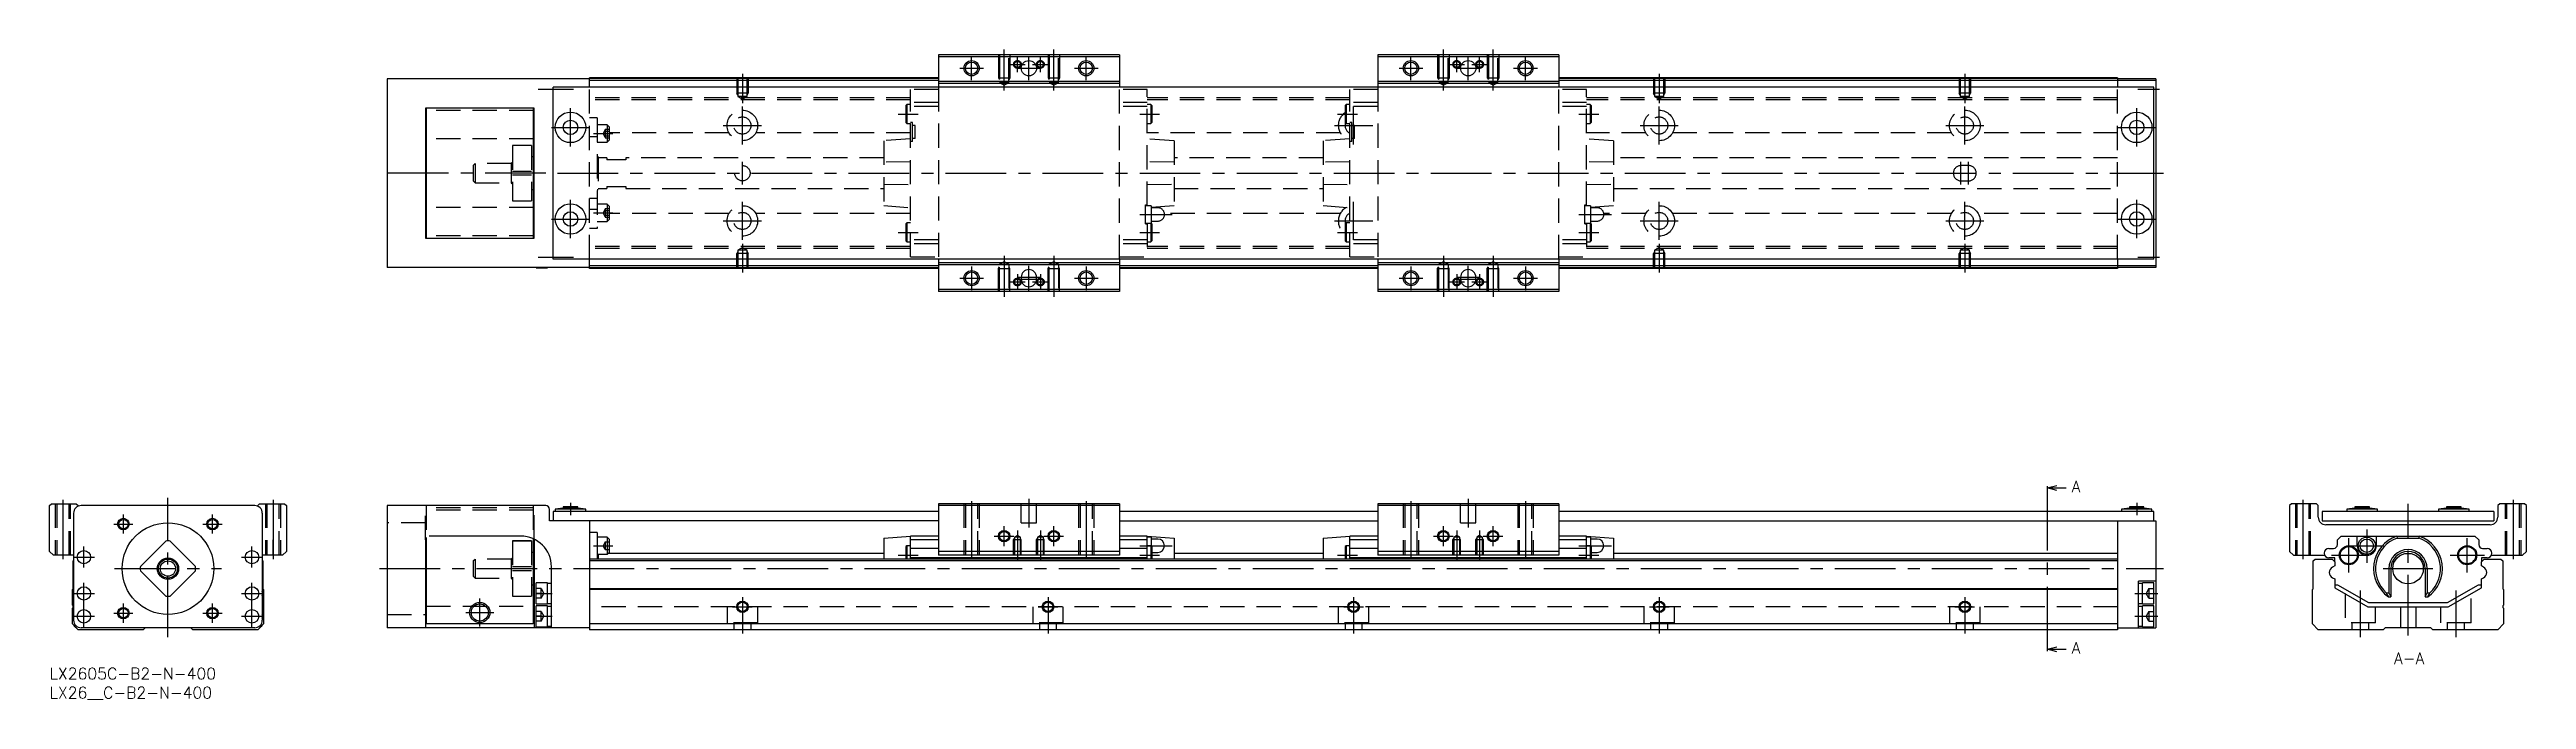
# Model space of a CAD drawing. Extents: x 0 to 648, y -8 to 162.
import ezdxf

# ---------------------------------------------------------------- set-up
doc = ezdxf.new("R2010")
doc.units = 0
doc.header["$LTSCALE"] = 0.5
doc.linetypes.add('CENTER', pattern=[50.8, 31.75, -6.35, 6.35, -6.35])
doc.linetypes.add('DASHED', pattern=[19.05, 12.7, -6.35])
for name, color, linetype in [('MSM_CENTER', 1, 'CENTER'), ('MSM_CONTINUOUS', 7, 'CONTINUOUS'), ('MSM_DASHED', 4, 'DASHED'), ('MSM_NARROW', 5, 'CONTINUOUS'), ('MSM_PART_NUMBER', 7, 'CONTINUOUS')]:
    doc.layers.add(name, color=color, linetype=linetype)
doc.styles.get("Standard").update_dxf_attribs({"font": 'txt.shx', "height": 1, "bigfont": 'bigfont.shx'})

# ---------------------------------------------------------------- blocks, each defined once
blk = doc.blocks.new('*U2')
at = {"layer": 'MSM_PART_NUMBER'}
blk.add_text('LX2605C-B2-N-400', height=3, dxfattribs=at).set_placement((0, -3))
blk = doc.blocks.new('*U3')
at = {"layer": 'MSM_PART_NUMBER'}
blk.add_text('LX26__C-B2-N-400', height=3, dxfattribs=at).set_placement((0, -8))

msp = doc.modelspace()

# ---------------------------------------------------------------- linework, layer by layer
at = {"layer": 'MSM_CENTER'}
for p, q in [((238.28, 157.08), (244.48, 157.08)), ((241.38, 153.98), (241.38, 160.18)), ((249.88, 151.28), (249.88, 161.98)), ((251.33, 158.08), (255.43, 158.08)), ((253.28, 157.08), (259.48, 157.08)), ((253.38, 156.03), (253.38, 160.13)), ((256.38, 153.98), (256.38, 160.18)), ((257.33, 158.08), (261.43, 158.08)), ((259.38, 156.03), (259.38, 160.13)), ((262.88, 151.28), (262.88, 161.98)), ((268.28, 157.08), (274.48, 157.08)), ((271.38, 153.98), (271.38, 160.18)), ((353.28, 157.08), (359.48, 157.08)), ((356.38, 153.98), (356.38, 160.18)), ((364.88, 151.28), (364.88, 161.98)), ((366.33, 158.08), (370.43, 158.08)), ((368.28, 157.08), (374.48, 157.08)), ((368.38, 156.03), (368.38, 160.13)), ((371.38, 153.98), (371.38, 160.18)), ((372.33, 158.08), (376.43, 158.08)), ((374.38, 156.03), (374.38, 160.13)), ((377.88, 151.28), (377.88, 161.98)), ((383.28, 157.08), (389.48, 157.08)), ((386.38, 153.98), (386.38, 160.18)), ((127.88, 151.58), (137.18, 151.58)), ((181.38, 155.58), (181.38, 147.95)), ((421.38, 155.58), (421.38, 147.95)), ((501.38, 155.58), (501.38, 147.95)), ((546.68, 151.58), (552.38, 151.58)), ((136.38, 136.58), (136.38, 146.58)), ((181.38, 137.08), (181.38, 147.08)), ((222.18, 145.08), (227.38, 145.08)), ((285.38, 145.08), (290.58, 145.08)), ((337.18, 145.08), (342.38, 145.08)), ((341.38, 137.08), (341.38, 147.08)), ((400.38, 145.08), (405.58, 145.08)), ((421.38, 137.08), (421.38, 147.08)), ((501.38, 137.08), (501.38, 147.08)), ((546.38, 136.58), (546.38, 146.58)), ((131.38, 141.58), (141.38, 141.58)), ((142.38, 139.98), (147.48, 139.98)), ((176.38, 142.08), (186.38, 142.08)), ((336.38, 142.08), (346.38, 142.08)), ((416.38, 142.08), (426.38, 142.08)), ((496.38, 142.08), (506.38, 142.08)), ((541.38, 141.58), (551.38, 141.58)), ((181.38, 126.58), (181.38, 132.58)), ((500.38, 126.58), (500.38, 132.58)), ((502.38, 126.58), (502.38, 132.58)), ((129.88, 129.58), (86.38, 129.58)), ((132.98, 129.58), (553.38, 129.58)), ((131.38, 117.58), (141.38, 117.58)), ((136.38, 112.58), (136.38, 122.58)), ((142.38, 119.19), (147.48, 119.19)), ((176.38, 117.08), (186.38, 117.08)), ((181.38, 112.08), (181.38, 122.08)), ((285.38, 118.78), (293.88, 118.78)), ((336.38, 117.08), (346.38, 117.08)), ((341.38, 112.08), (341.38, 122.08)), ((400.38, 118.78), (408.88, 118.78)), ((416.38, 117.08), (426.38, 117.08)), ((421.38, 112.08), (421.38, 122.08)), ((496.38, 117.08), (506.38, 117.08)), ((501.38, 112.08), (501.38, 122.08)), ((541.38, 117.58), (551.38, 117.58)), ((546.38, 112.58), (546.38, 122.58)), ((181.38, 111.09), (181.38, 103.58)), ((222.18, 114.08), (227.38, 114.08)), ((285.38, 114.08), (290.58, 114.08)), ((337.18, 114.08), (342.38, 114.08)), ((400.38, 114.08), (405.58, 114.08)), ((421.38, 111.09), (421.38, 103.58)), ((501.38, 111.09), (501.38, 103.58)), ((127.88, 107.58), (137.18, 107.58)), ((241.38, 105.18), (241.38, 98.98)), ((249.88, 107.89), (249.88, 97.19)), ((256.38, 98.83), (256.38, 105.33)), ((262.88, 107.89), (262.88, 97.19)), ((271.38, 105.18), (271.38, 98.98)), ((356.38, 105.18), (356.38, 98.98)), ((364.88, 107.89), (364.88, 97.19)), ((371.38, 98.83), (371.38, 105.33)), ((377.88, 107.89), (377.88, 97.19)), ((386.38, 105.18), (386.38, 98.98)), ((546.68, 107.58), (552.38, 107.58)), ((238.28, 102.08), (244.48, 102.08)), ((251.33, 101.08), (255.43, 101.08)), ((253.38, 103.13), (253.38, 99.03)), ((253.38, 102.33), (259.38, 102.33)), ((253.38, 101.83), (259.38, 101.83)), ((257.33, 101.08), (261.43, 101.08)), ((259.38, 103.13), (259.38, 99.03)), ((268.28, 102.08), (274.48, 102.08)), ((353.28, 102.08), (359.48, 102.08)), ((366.33, 101.08), (370.43, 101.08)), ((368.38, 103.13), (368.38, 99.03)), ((368.38, 102.33), (374.38, 102.33)), ((368.38, 101.83), (374.38, 101.83)), ((372.33, 101.08), (376.43, 101.08)), ((374.38, 103.13), (374.38, 99.03)), ((383.28, 102.08), (389.48, 102.08)), ((522.93, 46.62), (522.93, 5.38)), ((3.5, 44), (3.5, 28.5)), ((19.33, 35.17), (19.33, 40.17)), ((31, 8), (31, 44.5)), ((42.67, 35.17), (42.67, 40.17)), ((58.5, 44), (58.5, 28.5)), ((136.38, 43.2), (136.38, 40)), ((241.38, 43.67), (241.38, 28.83)), ((256.38, 44.25), (256.38, 36.75)), ((271.38, 43.67), (271.38, 28.83)), ((356.38, 43.67), (356.38, 28.83)), ((371.38, 44.25), (371.38, 36.75)), ((386.38, 43.67), (386.38, 28.83)), ((546.38, 43.2), (546.38, 40)), ((589.91, 44), (589.91, 28.5)), ((617.41, 8.5), (617.41, 43)), ((644.91, 44), (644.91, 28.5)), ((16.83, 37.67), (21.83, 37.67)), ((40.17, 37.67), (45.17, 37.67)), ((247.3, 34.5), (252.45, 34.5)), ((249.88, 31.92), (249.88, 37.08)), ((253.38, 35.96), (253.38, 28.24)), ((259.38, 35.96), (259.38, 28.24)), ((260.3, 34.5), (265.45, 34.5)), ((262.88, 31.92), (262.88, 37.08)), ((362.3, 34.5), (367.45, 34.5)), ((364.88, 31.92), (364.88, 37.08)), ((368.38, 35.96), (368.38, 28.24)), ((374.38, 35.96), (374.38, 28.24)), ((375.3, 34.5), (380.45, 34.5)), ((377.88, 31.92), (377.88, 37.08)), ((601.91, 25), (601.91, 34)), ((606.61, 36.25), (606.61, 27.5)), ((632.91, 25), (632.91, 34)), ((6.25, 29), (11.75, 29)), ((9, 26.25), (9, 31.75)), ((17, 26), (45, 26)), ((50.25, 29), (55.75, 29)), ((53, 26.25), (53, 31.75)), ((86.38, 26), (553.38, 26)), ((142.38, 32), (147.48, 32)), ((222.18, 29.5), (227.38, 29.5)), ((285.38, 32), (293.88, 32)), ((285.38, 29.5), (290.58, 29.5)), ((337.18, 29.5), (342.38, 29.5)), ((400.38, 32), (408.88, 32)), ((400.38, 29.5), (405.58, 29.5)), ((597.41, 29.5), (606.41, 29.5)), ((602.11, 32), (611.11, 32)), ((610.91, 26), (623.91, 26)), ((628.41, 29.5), (637.41, 29.5)), ((6.25, 19.5), (11.75, 19.5)), ((9, 10.75), (9, 22.25)), ((50.25, 19.5), (55.75, 19.5)), ((53, 10.75), (53, 22.25)), ((127.18, 19.5), (131.58, 19.5)), ((545.88, 19.5), (551.88, 19.5)), ((604.91, 20.29), (604.91, 8)), ((629.91, 20.29), (629.91, 8)), ((6.25, 13.5), (11.75, 13.5)), ((16.83, 14.33), (21.83, 14.33)), ((19.33, 11.83), (19.33, 16.83)), ((40.17, 14.33), (45.17, 14.33)), ((42.67, 11.83), (42.67, 16.83)), ((50.25, 13.5), (55.75, 13.5)), ((108.98, 14.5), (116.28, 14.5)), ((112.63, 10.85), (112.63, 18.15)), ((127.18, 13.5), (131.58, 13.5)), ((178.8, 16), (183.95, 16)), ((181.38, 18.5), (181.38, 9)), ((258.8, 16), (263.95, 16)), ((261.38, 18.5), (261.38, 9)), ((338.8, 16), (343.95, 16)), ((341.38, 18.5), (341.38, 9)), ((418.8, 16), (423.95, 16)), ((421.38, 18.5), (421.38, 9)), ((498.8, 16), (503.95, 16)), ((501.38, 18.5), (501.38, 9)), ((545.88, 13.5), (551.88, 13.5))]:
    msp.add_line(p, q, dxfattribs=at)
at = {"layer": 'MSM_CONTINUOUS'}
for p, q in [((280.08, 160.58), (232.68, 160.58)), ((232.68, 160.58), (232.68, 152.08)), ((280.08, 160.08), (232.68, 160.08)), ((280.08, 160.58), (280.08, 152.08)), ((395.08, 160.58), (347.68, 160.58)), ((347.68, 160.58), (347.68, 152.08)), ((395.08, 160.08), (347.68, 160.08)), ((395.08, 160.58), (395.08, 152.08)), ((88.38, 154.28), (88.38, 104.88)), ((141.38, 154.28), (88.38, 154.28)), ((127.38, 154.28), (127.38, 154.33)), ((130.38, 154.33), (127.38, 154.33)), ((130.38, 154.28), (130.38, 154.33)), ((550.88, 152.08), (131.88, 152.08)), ((131.88, 107.08), (131.88, 152.08)), ((232.68, 154.58), (141.38, 154.58)), ((141.38, 152.08), (141.38, 154.58)), ((232.68, 154.38), (141.38, 154.38)), ((232.68, 153.88), (141.38, 153.88)), ((280.08, 153.58), (232.68, 153.58)), ((280.08, 153.08), (232.68, 153.08)), ((395.08, 153.58), (347.68, 153.58)), ((395.08, 153.08), (347.68, 153.08)), ((541.38, 154.58), (395.08, 154.58)), ((541.38, 154.38), (395.08, 154.38)), ((551.38, 153.88), (395.08, 153.88)), ((541.38, 154.58), (541.38, 152.08)), ((551.38, 154.28), (541.38, 154.28)), ((547.88, 154.28), (547.88, 154.33)), ((550.88, 154.33), (547.88, 154.33)), ((550.88, 154.28), (550.88, 154.33)), ((550.88, 107.08), (550.88, 152.08)), ((551.38, 154.28), (551.38, 104.88)), ((98.38, 146.58), (98.38, 112.58)), ((126.88, 146.58), (98.38, 146.58)), ((98.38, 145.98), (98.63, 145.98)), ((98.63, 144.28), (98.38, 144.28)), ((98.63, 146.58), (98.63, 112.58)), ((126.63, 146.58), (126.63, 112.58)), ((126.63, 145.98), (126.88, 145.98)), ((126.88, 144.28), (126.63, 144.28)), ((126.88, 112.58), (126.88, 146.58)), ((98.63, 138.58), (98.38, 138.58)), ((126.88, 138.58), (126.63, 138.58)), ((126.88, 133.83), (126.63, 133.83)), ((126.63, 125.33), (126.88, 125.33)), ((98.63, 120.58), (98.38, 120.58)), ((126.88, 120.58), (126.63, 120.58)), ((98.63, 114.88), (98.38, 114.88)), ((98.38, 113.18), (98.63, 113.18)), ((98.38, 112.58), (126.88, 112.58)), ((126.88, 114.88), (126.63, 114.88)), ((126.63, 113.18), (126.88, 113.18)), ((141.38, 104.88), (88.38, 104.88)), ((127.38, 104.83), (127.38, 104.88)), ((127.38, 104.83), (130.38, 104.83)), ((130.38, 104.83), (130.38, 104.88)), ((550.88, 107.08), (131.88, 107.08)), ((141.38, 104.58), (141.38, 107.08)), ((232.68, 105.28), (141.38, 105.28)), ((232.68, 104.78), (141.38, 104.78)), ((232.68, 104.58), (141.38, 104.58)), ((232.68, 107.08), (232.68, 98.58)), ((280.08, 106.08), (232.68, 106.08)), ((280.08, 105.58), (232.68, 105.58)), ((280.08, 107.08), (280.08, 98.58)), ((347.68, 105.28), (280.08, 105.28)), ((347.68, 104.78), (280.08, 104.78)), ((347.68, 104.58), (280.08, 104.58)), ((347.68, 107.08), (347.68, 98.58)), ((395.08, 106.08), (347.68, 106.08)), ((395.08, 105.58), (347.68, 105.58)), ((395.08, 107.08), (395.08, 98.58)), ((551.38, 105.28), (395.08, 105.28)), ((541.38, 104.78), (395.08, 104.78)), ((541.38, 104.58), (395.08, 104.58)), ((541.38, 107.08), (541.38, 104.58)), ((551.38, 104.88), (541.38, 104.88)), ((280.08, 99.08), (232.68, 99.08)), ((280.08, 98.58), (232.68, 98.58)), ((254.38, 102.33), (254.38, 101.83)), ((258.38, 101.83), (258.38, 102.33)), ((395.08, 99.08), (347.68, 99.08)), ((395.08, 98.58), (347.68, 98.58)), ((369.38, 102.33), (369.38, 101.83)), ((373.38, 101.83), (373.38, 102.33)), ((522.93, 47.12), (525.43, 47.79)), ((522.93, 47.62), (522.93, 46.62)), ((525.43, 46.45), (522.93, 47.12)), ((522.93, 47.12), (527.93, 47.12)), ((0, 42.5), (0.5, 43)), ((0, 30.5), (0, 42.5)), ((0.5, 43), (7, 43)), ((6.3, 40.5), (6.3, 12.5)), ((7, 43), (7.5, 42.5)), ((7.5, 42.5), (7.5, 42.33)), ((53.7, 42.5), (8.3, 42.5)), ((54.5, 42.5), (55, 43)), ((54.5, 42.33), (54.5, 42.5)), ((55, 43), (61.5, 43)), ((55.7, 40.5), (55.7, 12.5)), ((61.5, 43), (62, 42.5)), ((62, 42.5), (62, 30.5)), ((88.38, 42.5), (88.38, 10.5)), ((129.88, 42.5), (88.38, 42.5)), ((130.88, 38.5), (130.88, 41.5)), ((232.68, 41), (131.88, 41)), ((131.88, 41), (131.88, 38.5)), ((134.48, 41.8), (132.38, 41.55)), ((132.38, 41.55), (132.38, 41)), ((140.38, 41.55), (132.38, 41.55)), ((134.48, 42.2), (134.48, 41.8)), ((138.28, 42.2), (134.48, 42.2)), ((138.28, 41.8), (134.48, 41.8)), ((138.28, 41.8), (138.28, 42.2)), ((140.38, 41.55), (138.28, 41.8)), ((140.38, 41), (140.38, 41.55)), ((232.68, 43), (232.68, 29.5)), ((280.08, 43), (232.68, 43)), ((280.08, 42.5), (232.68, 42.5)), ((280.08, 43), (280.08, 29.5)), ((347.68, 41), (280.08, 41)), ((347.68, 43), (347.68, 29.5)), ((395.08, 43), (347.68, 43)), ((395.08, 42.5), (347.68, 42.5)), ((395.08, 43), (395.08, 29.5)), ((550.88, 41), (395.08, 41)), ((544.48, 41.8), (542.38, 41.55)), ((542.38, 41.55), (542.38, 41)), ((550.38, 41.55), (542.38, 41.55)), ((544.48, 42.2), (544.48, 41.8)), ((548.28, 42.2), (544.48, 42.2)), ((548.28, 41.8), (544.48, 41.8)), ((548.28, 41.8), (548.28, 42.2)), ((550.38, 41.55), (548.28, 41.8)), ((550.38, 41), (550.38, 41.55)), ((550.88, 38.5), (550.88, 41)), ((586.91, 43), (586.41, 42.5)), ((586.41, 42.5), (586.41, 30.5)), ((593.41, 43), (586.91, 43)), ((593.91, 42.5), (593.41, 43)), ((593.91, 39.5), (593.91, 42.5)), ((594.91, 41), (594.91, 38.5)), ((639.91, 41), (594.91, 41)), ((603.51, 41.8), (601.41, 41.55)), ((601.41, 41.55), (601.41, 41)), ((609.41, 41.55), (601.41, 41.55)), ((603.51, 42.2), (603.51, 41.8)), ((607.31, 42.2), (603.51, 42.2)), ((607.31, 41.8), (603.51, 41.8)), ((607.31, 41.8), (607.31, 42.2)), ((609.41, 41.55), (607.31, 41.8)), ((609.41, 41), (609.41, 41.55)), ((627.51, 41.8), (625.41, 41.55)), ((625.41, 41.55), (625.41, 41)), ((633.41, 41.55), (625.41, 41.55)), ((627.51, 42.2), (627.51, 41.8)), ((631.31, 42.2), (627.51, 42.2)), ((631.31, 41.8), (627.51, 41.8)), ((631.31, 41.8), (631.31, 42.2)), ((633.41, 41.55), (631.31, 41.8)), ((633.41, 41), (633.41, 41.55)), ((639.91, 41), (639.91, 38.5)), ((641.41, 43), (640.91, 42.5)), ((640.91, 42.5), (640.91, 39.5)), ((647.91, 43), (641.41, 43)), ((648.41, 42.5), (647.91, 43)), ((648.41, 30.5), (648.41, 42.5)), ((30.45, 33.23), (23.77, 26.55)), ((38.23, 26.55), (31.55, 33.23)), ((98.38, 33.5), (98.38, 10.5)), ((98.63, 34.16), (98.63, 11.5)), ((123.38, 34.5), (99.38, 34.5)), ((126.63, 33.81), (126.63, 11.5)), ((126.88, 33.69), (126.88, 16.2)), ((232.68, 38.5), (130.88, 38.5)), ((141.38, 38.5), (141.38, 10)), ((143.38, 35.5), (141.38, 35.5)), ((143.38, 35.5), (143.38, 28.5)), ((145.98, 34.25), (143.38, 34.25)), ((146.48, 33.75), (145.98, 34.25)), ((145.98, 34.25), (145.98, 29.75)), ((146.48, 33.75), (146.48, 30.25)), ((218.38, 34), (225.38, 34.5)), ((218.38, 34), (218.38, 28.5)), ((232.68, 34.5), (225.38, 34.5)), ((225.38, 28.5), (225.38, 34.5)), ((232.68, 33.5), (225.38, 33.5)), ((280.08, 38.5), (347.68, 38.5)), ((287.38, 34.5), (280.08, 34.5)), ((287.38, 33.5), (280.08, 33.5)), ((287.38, 34.5), (294.38, 34)), ((287.38, 28.5), (287.38, 34.5)), ((288.38, 34.25), (287.38, 34.25)), ((288.38, 34.25), (288.38, 31.95)), ((290.13, 33.75), (288.38, 33.75)), ((294.38, 34), (294.38, 28.5)), ((333.38, 34), (340.38, 34.5)), ((333.38, 34), (333.38, 28.5)), ((347.68, 34.5), (340.38, 34.5)), ((340.38, 28.5), (340.38, 34.5)), ((347.68, 33.5), (340.38, 33.5)), ((395.08, 38.5), (551.38, 38.5)), ((402.38, 34.5), (395.08, 34.5)), ((402.38, 33.5), (395.08, 33.5)), ((402.38, 34.5), (409.38, 34)), ((402.38, 28.5), (402.38, 34.5)), ((403.38, 34.25), (402.38, 34.25)), ((403.38, 34.25), (403.38, 31.95)), ((405.13, 33.75), (403.38, 33.75)), ((409.38, 34), (409.38, 28.5)), ((541.38, 38.5), (541.38, 10)), ((551.38, 38.5), (551.38, 10.5)), ((594.91, 38.5), (639.91, 38.5)), ((638.91, 37.5), (595.91, 37.5)), ((598.91, 33.5), (599.91, 34.5)), ((598.91, 32.3), (598.91, 33.5)), ((599.91, 34.5), (634.91, 34.5)), ((604.11, 32), (604.11, 34.5)), ((609.11, 34.5), (609.11, 32)), ((614.45, 34.5), (614.54, 34)), ((614.54, 34), (620.28, 34)), ((620.28, 34), (620.37, 34.5)), ((634.91, 34.5), (635.91, 33.5)), ((635.91, 33.5), (635.91, 32.3)), ((1, 29.5), (0, 30.5)), ((6.3, 29.5), (1, 29.5)), ((6.2, 28), (6.3, 28.1)), ((6.2, 20.7), (6.2, 28)), ((61, 29.5), (55.7, 29.5)), ((55.7, 28.1), (55.8, 28)), ((55.8, 28), (55.8, 20.7)), ((62, 30.5), (61, 29.5)), ((126.88, 30.25), (126.63, 30.25)), ((131.38, 10.5), (131.38, 26.5)), ((541.38, 28.5), (141.38, 28.5)), ((541.38, 28), (141.38, 28)), ((143.38, 29.75), (145.98, 29.75)), ((143.58, 29.75), (143.58, 28.5)), ((145.98, 29.75), (146.48, 30.25)), ((218.38, 30), (146.23, 30)), ((224.43, 32), (224.18, 31.75)), ((224.18, 31.75), (224.18, 28.5)), ((225.38, 32), (224.43, 32)), ((224.43, 32), (224.43, 28.5)), ((232.68, 31.3), (225.38, 31.3)), ((287.38, 28.8), (225.38, 28.8)), ((280.08, 30.5), (232.68, 30.5)), ((280.08, 29.5), (232.68, 29.5)), ((287.38, 31.3), (280.08, 31.3)), ((288.33, 32), (287.38, 32)), ((288.58, 31.75), (288.33, 32)), ((288.33, 32), (288.33, 28.5)), ((288.58, 31.75), (288.58, 28.5)), ((288.58, 30.25), (290.13, 30.25)), ((333.38, 30), (294.38, 30)), ((339.43, 32), (339.18, 31.75)), ((339.18, 31.75), (339.18, 28.5)), ((340.38, 32), (339.43, 32)), ((339.43, 32), (339.43, 28.5)), ((347.68, 31.3), (340.38, 31.3)), ((402.38, 28.8), (340.38, 28.8)), ((395.08, 30.5), (347.68, 30.5)), ((395.08, 29.5), (347.68, 29.5)), ((402.38, 31.3), (395.08, 31.3)), ((403.33, 32), (402.38, 32)), ((403.58, 31.75), (403.33, 32)), ((403.33, 32), (403.33, 28.5)), ((403.58, 31.75), (403.58, 28.5)), ((403.58, 30.25), (405.13, 30.25)), ((541.38, 30), (409.38, 30)), ((587.41, 29.5), (586.41, 30.5)), ((587.41, 29.5), (595.59, 29.5)), ((592.61, 28), (593.11, 28.5)), ((592.61, 20.7), (592.61, 28)), ((593.11, 28.5), (597.51, 28.5)), ((596.71, 31.3), (597.91, 31.3)), ((598.21, 28.8), (596.71, 28.8)), ((597.51, 28.5), (598.21, 27.8)), ((598.21, 26.72), (597.65, 26.4)), ((598.21, 27.8), (598.21, 28.8)), ((598.21, 27.8), (598.21, 26.72)), ((612.41, 26), (612.41, 19.68)), ((612.91, 26), (612.91, 18.62)), ((621.91, 26), (621.91, 18.62)), ((622.41, 26), (622.41, 19.68)), ((636.61, 28.8), (636.61, 27.8)), ((638.11, 28.8), (636.61, 28.8)), ((636.61, 27.8), (637.31, 28.5)), ((636.61, 26.72), (636.61, 27.8)), ((637.17, 26.4), (636.61, 26.72)), ((636.91, 31.3), (638.11, 31.3)), ((637.31, 28.5), (641.71, 28.5)), ((639.23, 29.5), (647.41, 29.5)), ((641.71, 28.5), (642.21, 28)), ((642.21, 28), (642.21, 20.7)), ((647.41, 29.5), (648.41, 30.5)), ((6, 20.5), (6.2, 20.7)), ((6, 16.4), (6, 20.5)), ((23.77, 25.45), (30.45, 18.77)), ((31.55, 18.77), (38.23, 25.45)), ((55.8, 20.7), (56, 20.5)), ((56, 20.5), (56, 11.5)), ((126.63, 21.75), (126.88, 21.75)), ((127.38, 16.75), (127.38, 22.25)), ((130.38, 22.25), (127.38, 22.25)), ((130.38, 16.75), (130.38, 22.25)), ((131.38, 22.1), (130.38, 22.1)), ((541.38, 20.7), (141.38, 20.7)), ((541.38, 20.5), (141.38, 20.5)), ((546.88, 10.5), (546.88, 22.75)), ((551.38, 22.75), (546.88, 22.75)), ((547.88, 22.1), (546.88, 22.1)), ((547.88, 16.75), (547.88, 22.25)), ((550.88, 22.25), (547.88, 22.25)), ((550.88, 16.75), (550.88, 22.25)), ((592.41, 20.5), (592.61, 20.7)), ((592.41, 11.5), (592.41, 20.5)), ((597.65, 23.6), (598.21, 23.28)), ((598.21, 23.28), (598.21, 21)), ((599.06, 21.66), (598.21, 21.66)), ((598.21, 21), (606.87, 16)), ((607.14, 17), (599.06, 21.66)), ((611.73, 19.68), (612.41, 19.68)), ((612.41, 19.68), (612.91, 18.62)), ((621.91, 18.62), (622.41, 19.68)), ((622.41, 19.68), (623.1, 19.68)), ((635.76, 21.66), (627.68, 17)), ((627.95, 16), (636.61, 21)), ((636.61, 21.66), (635.76, 21.66)), ((636.61, 23.28), (637.17, 23.6)), ((636.61, 21), (636.61, 23.28)), ((642.21, 20.7), (642.41, 20.5)), ((642.41, 20.5), (642.41, 16.4)), ((6, 11.5), (6, 15.6)), ((98.38, 16.2), (98.63, 16.2)), ((126.63, 16.2), (126.88, 16.2)), ((127.38, 16.75), (130.38, 16.75)), ((127.38, 10.75), (127.38, 16.25)), ((130.38, 16.25), (127.38, 16.25)), ((130.38, 16.9), (131.38, 16.9)), ((130.38, 10.75), (130.38, 16.25)), ((131.38, 16.1), (130.38, 16.1)), ((546.88, 16.9), (547.88, 16.9)), ((547.88, 16.1), (546.88, 16.1)), ((547.88, 16.75), (550.88, 16.75)), ((547.88, 10.75), (547.88, 16.25)), ((550.88, 16.25), (547.88, 16.25)), ((550.88, 10.75), (550.88, 16.25)), ((606.87, 16), (627.95, 16)), ((627.68, 17), (607.14, 17)), ((612.26, 18.62), (612.91, 18.62)), ((621.91, 18.62), (622.56, 18.62)), ((642.41, 15.6), (642.41, 11.5)), ((7.5, 10), (6, 11.5)), ((24.5, 10), (7.5, 10)), ((53.7, 10.5), (8.3, 10.5)), ((25, 10.5), (24.5, 10)), ((37.52, 10), (37.02, 10.5)), ((54.5, 10), (37.52, 10)), ((56, 11.5), (54.5, 10)), ((141.38, 10.5), (88.38, 10.5)), ((126.63, 11.5), (98.63, 11.5)), ((127.38, 10.75), (130.38, 10.75)), ((130.38, 10.9), (131.38, 10.9)), ((541.38, 11.5), (141.38, 11.5)), ((541.38, 10), (141.38, 10)), ((541.38, 10.5), (551.38, 10.5)), ((546.88, 10.9), (547.88, 10.9)), ((547.88, 10.75), (550.88, 10.75)), ((593.91, 10), (592.41, 11.5)), ((610.9, 10), (593.91, 10)), ((611.4, 10.5), (610.9, 10)), ((623.41, 10.5), (611.4, 10.5)), ((623.91, 10), (623.41, 10.5)), ((640.91, 10), (623.91, 10)), ((642.41, 11.5), (640.91, 10)), ((522.93, 4.88), (525.43, 5.55)), ((522.93, 5.38), (522.93, 4.38)), ((525.43, 4.21), (522.93, 4.88)), ((522.93, 4.88), (527.93, 4.88))]:
    msp.add_line(p, q, dxfattribs=at)
for centre, radius in [((241.38, 157.08), 1.62), ((256.38, 157.08), 2), ((271.38, 157.08), 1.62), ((356.38, 157.08), 1.62), ((371.38, 157.08), 2), ((386.38, 157.08), 1.62), ((136.38, 141.58), 4), ((136.38, 141.58), 1.9), ((546.38, 141.58), 4), ((546.38, 141.58), 1.9), ((136.38, 117.58), 4), ((136.38, 117.58), 1.9), ((546.38, 117.58), 4), ((546.38, 117.58), 1.9), ((241.38, 102.08), 1.62), ((271.38, 102.08), 1.62), ((356.38, 102.08), 1.62), ((386.38, 102.08), 1.62), ((19.33, 37.67), 1.23), ((31, 26), 12), ((42.67, 37.67), 1.23), ((249.88, 34.5), 1.23), ((262.88, 34.5), 1.23), ((364.88, 34.5), 1.23), ((377.88, 34.5), 1.23), ((606.61, 32), 2.25), ((606.61, 32), 1.75), ((9, 29), 1.75), ((31, 26), 2.8), ((31, 26), 2.5), ((31, 26), 2), ((53, 29), 1.75), ((601.91, 29.5), 2.5), ((601.91, 29.5), 2.25), ((617.41, 26), 4), ((632.91, 29.5), 2.5), ((632.91, 29.5), 2.25), ((9, 19.5), 1.75), ((53, 19.5), 1.75), ((9, 13.5), 1.75), ((19.33, 14.33), 1.23), ((42.67, 14.33), 1.23), ((53, 13.5), 1.75), ((112.63, 14.5), 2.65), ((112.63, 14.5), 2.25), ((181.38, 16), 1.23), ((261.38, 16), 1.23), ((341.38, 16), 1.23), ((421.38, 16), 1.23), ((501.38, 16), 1.23)]:
    msp.add_circle(centre, radius, dxfattribs=at)
for centre, radius, start, end in [((256.38, 102.33), 2, 0, 180), ((371.38, 102.33), 2, 0, 180), ((256.38, 101.83), 2, 180, 0), ((371.38, 101.83), 2, 180, 0), ((8.3, 40.5), 2, 90, 180), ((53.7, 40.5), 2, 0, 90), ((129.87, 41.49), 1.01, 0.69584, 89.30416), ((595.91, 39.5), 2, 180, 270), ((638.91, 39.5), 2, 270, 0), ((31, 26), 7.25, 85.65725, 94.34275), ((123.38, 26.5), 8, 0, 90), ((290.13, 32), 1.75, 270, 90), ((405.13, 32), 1.75, 270, 90), ((617.41, 26), 9, 109.18814, 235.08479), ((617.41, 26), 8.5, 109.74992, 228.02135), ((617.41, 26), 8.5, 311.97865, 70.25008), ((617.41, 26), 9, 304.91521, 70.81186), ((31, 26), 7.25, 175.65725, 184.34275), ((31, 26), 7.25, 355.65725, 4.34275), ((596.71, 30.05), 1.25, 90, 270), ((598.53, 24.88), 1.75, 120.00006, 176.23212), ((597.91, 32.3), 1, 270, 0), ((606.61, 32), 2.5, 180, 0), ((617.41, 26), 5, 0, 180), ((617.41, 26), 4.5, 0, 180), ((636.91, 32.3), 1, 180, 270), ((636.3, 24.88), 1.75, 3.76788, 59.99994), ((638.11, 30.05), 1.25, 270, 90), ((9, 19.5), 2.75, 169.0575, 190.9425), ((53, 19.5), 2.75, 349.0575, 10.9425), ((598.53, 25.12), 1.75, 183.76788, 239.99994), ((621.77, 24.07), 10.96, 203.60592, 209.81833), ((612.88, 24.16), 11.15, 330.23489, 336.34087), ((636.3, 25.12), 1.75, 300.00006, 356.23212), ((5.7, 16), 0.5, 306.87606, 53.12394), ((9, 13.5), 2.75, 169.0575, 190.9425), ((31, 26), 7.25, 265.65725, 274.34275), ((53, 13.5), 2.75, 349.0575, 10.9425), ((642.71, 16), 0.5, 126.87606, 233.12394), ((8.3, 12.5), 2, 180, 270), ((7.3, 11.5), 1, 201.81948, 248.18052), ((53.7, 12.5), 2, 270, 0), ((54.7, 11.5), 1, 291.81063, 338.18937)]:
    msp.add_arc(centre, radius, start, end, dxfattribs=at)
at = {"layer": 'MSM_DASHED'}
for p, q in [((248.38, 160.58), (248.38, 154.58)), ((248.65, 160.58), (248.65, 153.38)), ((251.11, 153.38), (251.11, 160.58)), ((251.38, 160.58), (251.38, 154.58)), ((261.38, 160.58), (261.38, 154.58)), ((261.65, 160.58), (261.65, 153.38)), ((264.11, 153.38), (264.11, 160.58)), ((264.38, 160.58), (264.38, 154.58)), ((363.38, 160.58), (363.38, 154.58)), ((363.65, 160.58), (363.65, 153.38)), ((366.11, 153.38), (366.11, 160.58)), ((366.38, 160.58), (366.38, 154.58)), ((376.38, 160.58), (376.38, 154.58)), ((376.65, 160.58), (376.65, 153.38)), ((379.11, 153.38), (379.11, 160.58)), ((379.38, 160.58), (379.38, 154.58)), ((141.38, 107.08), (141.38, 152.08)), ((225.38, 149.34), (141.38, 149.34)), ((179.88, 154.58), (179.88, 150.58)), ((182.88, 150.58), (179.88, 150.58)), ((180.15, 150.12), (179.88, 150.58)), ((180.08, 154.38), (180.08, 154.38)), ((180.15, 154.58), (180.15, 149.66)), ((182.61, 149.66), (180.15, 149.66)), ((180.15, 149.66), (181.38, 148.95)), ((181.38, 148.95), (182.61, 149.66)), ((182.61, 149.66), (182.61, 154.58)), ((182.61, 150.12), (182.88, 150.58)), ((182.88, 154.58), (182.88, 150.58)), ((232.68, 151.53), (225.38, 151.53)), ((225.38, 107.63), (225.38, 151.53)), ((232.68, 152.08), (232.68, 107.08)), ((248.38, 154.58), (251.38, 154.58)), ((248.38, 154.58), (248.65, 154.12)), ((248.65, 153.38), (249.88, 152.67)), ((248.65, 153.38), (251.11, 153.38)), ((249.88, 152.67), (251.11, 153.38)), ((251.38, 154.58), (251.11, 154.12)), ((261.38, 154.58), (264.38, 154.58)), ((261.38, 154.58), (261.65, 154.12)), ((261.65, 153.38), (262.88, 152.67)), ((261.65, 153.38), (264.11, 153.38)), ((262.88, 152.67), (264.11, 153.38)), ((264.38, 154.58), (264.11, 154.12)), ((280.08, 107.08), (280.08, 152.08)), ((287.38, 151.53), (280.08, 151.53)), ((287.38, 121.03), (287.38, 151.53)), ((340.38, 149.34), (287.38, 149.34)), ((347.68, 151.53), (340.38, 151.53)), ((340.38, 107.63), (340.38, 151.53)), ((347.68, 152.08), (347.68, 107.08)), ((363.38, 154.58), (366.38, 154.58)), ((363.38, 154.58), (363.65, 154.12)), ((363.65, 153.38), (364.88, 152.67)), ((363.65, 153.38), (366.11, 153.38)), ((364.88, 152.67), (366.11, 153.38)), ((366.38, 154.58), (366.11, 154.12)), ((376.38, 154.58), (379.38, 154.58)), ((376.38, 154.58), (376.65, 154.12)), ((376.65, 153.38), (377.88, 152.67)), ((376.65, 153.38), (379.11, 153.38)), ((377.88, 152.67), (379.11, 153.38)), ((379.38, 154.58), (379.11, 154.12)), ((395.08, 107.08), (395.08, 152.08)), ((402.38, 151.53), (395.08, 151.53)), ((402.38, 121.03), (402.38, 151.53)), ((541.38, 149.34), (402.38, 149.34)), ((419.88, 154.58), (419.88, 150.58)), ((422.88, 150.58), (419.88, 150.58)), ((420.15, 150.12), (419.88, 150.58)), ((420.08, 154.38), (420.08, 154.38)), ((420.08, 154.38), (420.08, 154.38)), ((420.15, 154.58), (420.15, 149.66)), ((422.61, 149.66), (420.15, 149.66)), ((420.15, 149.66), (421.38, 148.95)), ((421.38, 148.95), (422.61, 149.66)), ((422.61, 149.66), (422.61, 154.58)), ((422.61, 150.12), (422.88, 150.58)), ((422.68, 154.38), (422.69, 154.4)), ((422.88, 154.58), (422.88, 150.58)), ((499.88, 154.58), (499.88, 150.58)), ((502.88, 150.58), (499.88, 150.58)), ((500.15, 150.12), (499.88, 150.58)), ((500.08, 154.38), (500.08, 154.38)), ((500.08, 154.38), (500.08, 154.38)), ((500.15, 154.58), (500.15, 149.66)), ((502.61, 149.66), (500.15, 149.66)), ((500.15, 149.66), (501.38, 148.95)), ((501.38, 148.95), (502.61, 149.66)), ((502.61, 149.66), (502.61, 154.58)), ((502.61, 150.12), (502.88, 150.58)), ((502.68, 154.38), (502.69, 154.4)), ((502.88, 154.58), (502.88, 150.58)), ((541.38, 107.08), (541.38, 152.08)), ((126.63, 145.98), (98.63, 145.98)), ((225.38, 148.78), (141.38, 148.78)), ((143.38, 144.08), (141.38, 144.08)), ((143.38, 144.08), (143.38, 115.08)), ((225.38, 148.78), (159.88, 148.78)), ((224.43, 147.58), (224.18, 147.33)), ((224.18, 147.33), (224.18, 142.83)), ((224.18, 142.83), (224.43, 142.58)), ((225.38, 147.58), (224.43, 147.58)), ((224.43, 147.58), (224.43, 142.58)), ((232.68, 148.08), (225.38, 148.08)), ((232.68, 147.08), (225.38, 147.08)), ((225.88, 142.88), (225.38, 142.88)), ((225.88, 137.88), (225.88, 142.88)), ((287.38, 148.08), (280.08, 148.08)), ((287.38, 147.08), (280.08, 147.08)), ((340.38, 148.78), (287.38, 148.78)), ((288.33, 147.58), (287.38, 147.58)), ((288.33, 147.58), (288.33, 142.58)), ((288.58, 147.33), (288.33, 147.58)), ((288.33, 142.58), (288.58, 142.83)), ((288.58, 147.33), (288.58, 142.83)), ((339.43, 147.58), (339.18, 147.33)), ((339.18, 147.33), (339.18, 142.83)), ((339.18, 142.83), (339.43, 142.58)), ((340.38, 147.58), (339.43, 147.58)), ((339.43, 147.58), (339.43, 142.58)), ((347.68, 148.08), (340.38, 148.08)), ((347.68, 147.08), (340.38, 147.08)), ((340.88, 142.88), (340.38, 142.88)), ((340.88, 137.88), (340.88, 142.88)), ((402.38, 148.08), (395.08, 148.08)), ((402.38, 147.08), (395.08, 147.08)), ((541.38, 148.78), (402.38, 148.78)), ((403.33, 147.58), (402.38, 147.58)), ((403.33, 147.58), (403.33, 142.58)), ((403.58, 147.33), (403.33, 147.58)), ((403.33, 142.58), (403.58, 142.83)), ((403.58, 147.33), (403.58, 142.83)), ((126.63, 138.58), (98.63, 138.58)), ((121.18, 136.83), (121.18, 122.33)), ((126.18, 136.83), (121.18, 136.83)), ((126.18, 136.81), (121.18, 136.81)), ((126.18, 136.83), (126.18, 122.33)), ((143.38, 139.08), (141.38, 139.08)), ((145.98, 142.23), (143.38, 142.23)), ((143.38, 137.73), (145.98, 137.73)), ((145.48, 140.98), (144.9, 139.98)), ((145.48, 138.98), (144.9, 139.98)), ((145.48, 141.13), (146.48, 141.13)), ((145.48, 141.13), (145.48, 138.82)), ((145.48, 140.55), (146.48, 140.55)), ((145.48, 139.4), (146.48, 139.4)), ((145.48, 138.82), (146.48, 138.82)), ((146.48, 141.73), (145.98, 142.23)), ((145.98, 142.23), (145.98, 137.73)), ((145.98, 137.73), (146.48, 138.23)), ((146.48, 141.73), (146.48, 138.23)), ((177.89, 140.12), (146.48, 140.12)), ((225.38, 140.12), (184.87, 140.12)), ((225.38, 138.58), (218.38, 138.08)), ((218.38, 138.08), (218.38, 121.08)), ((224.43, 142.58), (225.38, 142.58)), ((225.88, 137.88), (225.38, 137.88)), ((226.58, 142.08), (225.88, 142.08)), ((226.58, 138.68), (225.88, 138.68)), ((226.58, 138.68), (226.58, 142.08)), ((287.38, 142.58), (288.33, 142.58)), ((337.89, 140.12), (287.38, 140.12)), ((294.38, 138.08), (287.38, 138.58)), ((294.38, 138.08), (294.38, 121.08)), ((340.38, 138.58), (333.38, 138.08)), ((333.38, 138.08), (333.38, 121.08)), ((339.43, 142.58), (340.38, 142.58)), ((340.88, 137.88), (340.38, 137.88)), ((341.58, 142.08), (340.88, 142.08)), ((341.58, 138.68), (340.88, 138.68)), ((341.58, 138.68), (341.58, 142.08)), ((402.38, 142.58), (403.33, 142.58)), ((417.89, 140.12), (402.38, 140.12)), ((409.38, 138.08), (402.38, 138.58)), ((409.38, 138.08), (409.38, 121.08)), ((497.89, 140.12), (424.87, 140.12)), ((541.38, 140.12), (504.87, 140.12)), ((111.38, 132.08), (110.88, 131.58)), ((110.88, 131.58), (110.88, 127.58)), ((111.38, 132.08), (111.38, 127.08)), ((120.88, 132.08), (111.38, 132.08)), ((121.18, 132.38), (120.88, 132.08)), ((120.88, 132.08), (120.88, 127.08)), ((121.18, 130.13), (126.18, 130.13)), ((126.63, 133.83), (126.18, 133.83)), ((143.58, 133.83), (143.38, 133.83)), ((143.58, 133.83), (143.58, 125.33)), ((145.88, 133.58), (143.58, 133.58)), ((145.88, 133.58), (145.88, 133.08)), ((150.88, 133.08), (145.88, 133.08)), ((150.88, 133.58), (150.88, 133.08)), ((218.38, 133.58), (150.88, 133.58)), ((225.38, 132.54), (218.38, 132.46)), ((294.38, 132.46), (287.38, 132.54)), ((333.38, 133.58), (294.38, 133.58)), ((340.38, 132.54), (333.38, 132.46)), ((409.38, 132.46), (402.38, 132.54)), ((541.38, 133.58), (409.38, 133.58)), ((502.38, 131.58), (500.38, 131.58)), ((110.88, 127.58), (111.38, 127.08)), ((111.38, 127.08), (120.88, 127.08)), ((120.88, 127.08), (121.18, 126.78)), ((126.18, 129.04), (121.18, 129.04)), ((126.18, 125.33), (126.63, 125.33)), ((143.38, 125.33), (143.58, 125.33)), ((143.58, 125.58), (145.88, 125.58)), ((145.88, 126.08), (150.88, 126.08)), ((145.88, 126.08), (145.88, 125.58)), ((150.88, 126.08), (150.88, 125.58)), ((150.88, 125.58), (218.38, 125.58)), ((218.38, 126.71), (225.38, 126.63)), ((287.38, 126.63), (294.38, 126.71)), ((294.38, 125.58), (333.38, 125.58)), ((333.38, 126.71), (340.38, 126.63)), ((402.38, 126.63), (409.38, 126.71)), ((409.38, 125.58), (541.38, 125.58)), ((500.38, 127.58), (502.38, 127.58)), ((126.63, 120.58), (98.63, 120.58)), ((121.18, 122.36), (126.18, 122.36)), ((121.18, 122.33), (126.18, 122.33)), ((141.38, 123.08), (143.38, 123.08)), ((143.38, 120.08), (141.38, 120.08)), ((145.98, 121.44), (143.38, 121.44)), ((143.38, 116.94), (145.98, 116.94)), ((145.48, 120.19), (144.9, 119.19)), ((145.48, 118.19), (144.9, 119.19)), ((145.48, 120.35), (146.48, 120.35)), ((145.48, 120.35), (145.48, 118.04)), ((145.48, 119.77), (146.48, 119.77)), ((145.48, 118.61), (146.48, 118.61)), ((145.48, 118.04), (146.48, 118.04)), ((146.48, 120.94), (145.98, 121.44)), ((145.98, 121.44), (145.98, 116.94)), ((145.98, 116.94), (146.48, 117.44)), ((146.48, 120.94), (146.48, 117.44)), ((177.89, 119.04), (146.48, 119.04)), ((225.38, 119.04), (184.87, 119.04)), ((218.38, 121.08), (225.38, 120.58)), ((286.88, 121.28), (287.38, 121.28)), ((286.88, 116.28), (286.88, 121.28)), ((288.38, 121.03), (286.88, 121.03)), ((288.38, 120.66), (294.38, 121.08)), ((288.38, 121.03), (288.38, 116.53)), ((290.13, 120.53), (288.38, 120.53)), ((288.38, 117.03), (290.13, 117.03)), ((337.89, 119.04), (291.86, 119.04)), ((333.38, 121.08), (340.38, 120.58)), ((401.88, 121.28), (402.38, 121.28)), ((401.88, 116.28), (401.88, 121.28)), ((403.38, 121.03), (401.88, 121.03)), ((403.38, 120.66), (409.38, 121.08)), ((403.38, 121.03), (403.38, 116.53)), ((405.13, 120.53), (403.38, 120.53)), ((403.38, 117.03), (405.13, 117.03)), ((417.89, 119.04), (406.86, 119.04)), ((497.89, 119.04), (424.87, 119.04)), ((541.38, 119.04), (504.87, 119.04)), ((126.63, 113.18), (98.63, 113.18)), ((143.38, 115.08), (141.38, 115.08)), ((225.38, 110.38), (141.38, 110.38)), ((224.43, 116.58), (224.18, 116.33)), ((224.18, 116.33), (224.18, 111.83)), ((224.18, 111.83), (224.43, 111.58)), ((224.43, 116.58), (224.43, 111.58)), ((225.38, 116.58), (224.43, 116.58)), ((224.43, 111.58), (225.38, 111.58)), ((232.68, 112.08), (225.38, 112.08)), ((232.68, 111.08), (225.38, 111.08)), ((287.38, 112.08), (280.08, 112.08)), ((287.38, 111.08), (280.08, 111.08)), ((286.88, 116.53), (288.38, 116.53)), ((286.88, 116.28), (287.38, 116.28)), ((287.38, 116.53), (287.38, 107.63)), ((287.38, 111.58), (288.33, 111.58)), ((340.38, 110.38), (287.38, 110.38)), ((288.33, 116.53), (288.33, 111.58)), ((288.33, 111.58), (288.58, 111.83)), ((288.58, 116.33), (288.38, 116.53)), ((288.58, 116.33), (288.58, 111.83)), ((339.43, 116.58), (339.18, 116.33)), ((339.18, 116.33), (339.18, 111.83)), ((339.18, 111.83), (339.43, 111.58)), ((339.43, 116.58), (339.43, 111.58)), ((340.38, 116.58), (339.43, 116.58)), ((339.43, 111.58), (340.38, 111.58)), ((347.68, 112.08), (340.38, 112.08)), ((347.68, 111.08), (340.38, 111.08)), ((402.38, 112.08), (395.08, 112.08)), ((402.38, 111.08), (395.08, 111.08)), ((401.88, 116.53), (403.38, 116.53)), ((401.88, 116.28), (402.38, 116.28)), ((402.38, 116.53), (402.38, 107.63)), ((402.38, 111.58), (403.33, 111.58)), ((541.38, 110.38), (402.38, 110.38)), ((403.33, 116.53), (403.33, 111.58)), ((403.33, 111.58), (403.58, 111.83)), ((403.58, 116.33), (403.38, 116.53)), ((403.58, 116.33), (403.58, 111.83)), ((225.38, 109.82), (141.38, 109.82)), ((180.15, 109.05), (179.88, 108.58)), ((182.88, 108.58), (179.88, 108.58)), ((179.88, 104.58), (179.88, 108.58)), ((181.38, 110.09), (180.15, 109.38)), ((180.15, 109.38), (180.15, 104.58)), ((182.61, 109.38), (180.15, 109.38)), ((182.61, 109.38), (181.38, 110.09)), ((182.61, 104.58), (182.61, 109.38)), ((182.61, 109.05), (182.88, 108.58)), ((182.88, 104.58), (182.88, 108.58)), ((225.38, 107.63), (232.68, 107.63)), ((248.38, 104.58), (248.65, 105.05)), ((248.38, 98.58), (248.38, 104.58)), ((248.38, 104.58), (251.38, 104.58)), ((248.65, 105.78), (249.88, 106.49)), ((248.65, 105.78), (251.11, 105.78)), ((248.65, 98.58), (248.65, 105.78)), ((249.88, 106.49), (251.11, 105.78)), ((251.11, 105.78), (251.11, 98.58)), ((251.38, 104.58), (251.11, 105.05)), ((251.38, 98.58), (251.38, 104.58)), ((261.38, 104.58), (261.65, 105.05)), ((261.38, 98.58), (261.38, 104.58)), ((261.38, 104.58), (264.38, 104.58)), ((261.65, 105.78), (262.88, 106.49)), ((261.65, 105.78), (264.11, 105.78)), ((261.65, 98.58), (261.65, 105.78)), ((262.88, 106.49), (264.11, 105.78)), ((264.11, 105.78), (264.11, 98.58)), ((264.38, 104.58), (264.11, 105.05)), ((264.38, 98.58), (264.38, 104.58)), ((280.08, 107.63), (287.38, 107.63)), ((340.38, 109.82), (287.38, 109.82)), ((340.38, 107.63), (347.68, 107.63)), ((363.38, 104.58), (363.65, 105.05)), ((363.38, 98.58), (363.38, 104.58)), ((363.38, 104.58), (366.38, 104.58)), ((363.65, 105.78), (364.88, 106.49)), ((363.65, 105.78), (366.11, 105.78)), ((363.65, 98.58), (363.65, 105.78)), ((364.88, 106.49), (366.11, 105.78)), ((366.11, 105.78), (366.11, 98.58)), ((366.38, 104.58), (366.11, 105.05)), ((366.38, 98.58), (366.38, 104.58)), ((376.38, 104.58), (376.65, 105.05)), ((376.38, 98.58), (376.38, 104.58)), ((376.38, 104.58), (379.38, 104.58)), ((376.65, 105.78), (377.88, 106.49)), ((376.65, 105.78), (379.11, 105.78)), ((376.65, 98.58), (376.65, 105.78)), ((377.88, 106.49), (379.11, 105.78)), ((379.11, 105.78), (379.11, 98.58)), ((379.38, 104.58), (379.11, 105.05)), ((379.38, 98.58), (379.38, 104.58)), ((395.08, 107.63), (402.38, 107.63)), ((541.38, 109.82), (402.38, 109.82)), ((420.15, 109.05), (419.88, 108.58)), ((422.88, 108.58), (419.88, 108.58)), ((419.88, 104.58), (419.88, 108.58)), ((421.38, 110.09), (420.15, 109.38)), ((420.15, 109.38), (420.15, 104.58)), ((422.61, 109.38), (420.15, 109.38)), ((422.61, 109.38), (421.38, 110.09)), ((422.61, 104.58), (422.61, 109.38)), ((422.61, 109.05), (422.88, 108.58)), ((422.88, 104.58), (422.88, 108.58)), ((500.15, 109.05), (499.88, 108.58)), ((502.88, 108.58), (499.88, 108.58)), ((499.88, 104.58), (499.88, 108.58)), ((501.38, 110.09), (500.15, 109.38)), ((500.15, 109.38), (500.15, 104.58)), ((502.61, 109.38), (500.15, 109.38)), ((502.61, 109.38), (501.38, 110.09)), ((502.61, 104.58), (502.61, 109.38)), ((502.61, 109.05), (502.88, 108.58)), ((502.88, 104.58), (502.88, 108.58)), ((1.5, 43), (1.5, 29.5)), ((1.88, 43), (1.88, 29.5)), ((5.12, 29.5), (5.12, 43)), ((5.5, 29.5), (5.5, 43)), ((56.5, 43), (56.5, 29.5)), ((56.88, 43), (56.88, 29.5)), ((60.12, 29.5), (60.12, 43)), ((60.5, 43), (60.5, 29.5)), ((98.38, 33.5), (98.38, 42.5)), ((98.63, 42.5), (98.63, 34.16)), ((126.63, 41.9), (98.63, 41.9)), ((126.63, 41.3), (98.63, 41.3)), ((126.63, 42.5), (126.63, 33.81)), ((126.88, 33.69), (126.88, 42.5)), ((239.38, 43), (239.38, 29.5)), ((239.76, 43), (239.76, 29.5)), ((243, 29.5), (243, 43)), ((243.38, 43), (243.38, 29.5)), ((254.38, 38), (254.38, 43)), ((258.38, 38), (258.38, 43)), ((269.38, 43), (269.38, 29.5)), ((269.76, 43), (269.76, 29.5)), ((273, 29.5), (273, 43)), ((273.38, 43), (273.38, 29.5)), ((354.38, 43), (354.38, 29.5)), ((354.76, 43), (354.76, 29.5)), ((358, 29.5), (358, 43)), ((358.38, 43), (358.38, 29.5)), ((369.38, 38), (369.38, 43)), ((373.38, 38), (373.38, 43)), ((384.38, 43), (384.38, 29.5)), ((384.76, 43), (384.76, 29.5)), ((388, 29.5), (388, 43)), ((388.38, 43), (388.38, 29.5)), ((587.91, 43), (587.91, 29.5)), ((588.29, 43), (588.29, 29.5)), ((591.53, 29.5), (591.53, 43)), ((591.91, 29.5), (591.91, 43)), ((642.91, 29.5), (642.91, 43)), ((643.29, 29.5), (643.29, 43)), ((646.53, 43), (646.53, 29.5)), ((646.91, 43), (646.91, 29.5)), ((98.38, 38), (88.38, 38)), ((121.18, 33.25), (121.18, 18.75)), ((126.18, 33.25), (121.18, 33.25)), ((126.18, 33.23), (121.18, 33.23)), ((126.18, 33.25), (126.18, 18.75)), ((145.48, 33), (144.9, 32)), ((145.48, 33), (146.48, 33)), ((145.48, 33), (145.48, 31)), ((252.38, 33.5), (252.6, 33.87)), ((252.38, 29.5), (252.38, 33.5)), ((254.38, 33.5), (252.38, 33.5)), ((253.38, 34.7), (252.6, 34.25)), ((252.6, 34.25), (252.6, 29.5)), ((254.16, 34.25), (252.6, 34.25)), ((254.16, 34.25), (253.38, 34.7)), ((254.16, 29.5), (254.16, 34.25)), ((254.38, 33.5), (254.16, 33.87)), ((254.38, 38), (258.38, 38)), ((254.38, 29.5), (254.38, 33.5)), ((258.38, 33.5), (258.6, 33.87)), ((258.38, 29.5), (258.38, 33.5)), ((260.38, 33.5), (258.38, 33.5)), ((259.38, 34.7), (258.6, 34.25)), ((258.6, 34.25), (258.6, 29.5)), ((260.16, 34.25), (258.6, 34.25)), ((260.16, 34.25), (259.38, 34.7)), ((260.16, 29.5), (260.16, 34.25)), ((260.38, 33.5), (260.16, 33.87)), ((260.38, 29.5), (260.38, 33.5)), ((367.38, 33.5), (367.6, 33.87)), ((367.38, 29.5), (367.38, 33.5)), ((369.38, 33.5), (367.38, 33.5)), ((368.38, 34.7), (367.6, 34.25)), ((367.6, 34.25), (367.6, 29.5)), ((369.16, 34.25), (367.6, 34.25)), ((369.16, 34.25), (368.38, 34.7)), ((369.16, 29.5), (369.16, 34.25)), ((369.38, 33.5), (369.16, 33.87)), ((369.38, 38), (373.38, 38)), ((369.38, 29.5), (369.38, 33.5)), ((373.38, 33.5), (373.6, 33.87)), ((373.38, 29.5), (373.38, 33.5)), ((375.38, 33.5), (373.38, 33.5)), ((374.38, 34.7), (373.6, 34.25)), ((373.6, 34.25), (373.6, 29.5)), ((375.16, 34.25), (373.6, 34.25)), ((375.16, 34.25), (374.38, 34.7)), ((375.16, 29.5), (375.16, 34.25)), ((375.38, 33.5), (375.16, 33.87)), ((375.38, 29.5), (375.38, 33.5)), ((110.88, 28), (111.38, 28.5)), ((110.88, 28), (110.88, 24)), ((111.38, 28.5), (111.38, 23.5)), ((120.88, 28.5), (111.38, 28.5)), ((121.18, 28.8), (120.88, 28.5)), ((120.88, 28.5), (120.88, 23.5)), ((121.18, 26.55), (126.18, 26.55)), ((126.63, 30.25), (126.18, 30.25)), ((145.48, 31), (144.9, 32)), ((145.48, 32), (146.48, 32)), ((145.48, 31), (146.48, 31)), ((110.88, 24), (111.38, 23.5)), ((111.38, 23.5), (120.88, 23.5)), ((120.88, 23.5), (121.18, 23.2)), ((126.18, 25.45), (121.18, 25.45)), ((126.18, 21.75), (126.63, 21.75)), ((128.68, 20.75), (127.38, 20.75)), ((128.68, 19.5), (127.38, 19.5)), ((128.68, 18.25), (128.68, 20.75)), ((128.68, 20.75), (129.4, 19.5)), ((128.68, 18.25), (129.4, 19.5)), ((549.58, 20.75), (548.86, 19.5)), ((549.58, 18.25), (548.86, 19.5)), ((549.58, 20.75), (550.88, 20.75)), ((549.58, 20.75), (549.58, 18.25)), ((549.58, 19.5), (550.88, 19.5)), ((88.38, 14), (98.38, 14)), ((98.63, 16.2), (126.63, 16.2)), ((121.18, 18.77), (126.18, 18.77)), ((121.18, 18.75), (126.18, 18.75)), ((126.88, 16.2), (126.88, 10.5)), ((128.68, 18.25), (127.38, 18.25)), ((128.68, 14.75), (127.38, 14.75)), ((128.68, 13.5), (127.38, 13.5)), ((128.68, 12.25), (128.68, 14.75)), ((128.68, 14.75), (129.4, 13.5)), ((128.68, 12.25), (129.4, 13.5)), ((541.38, 16), (141.38, 16)), ((177.38, 16), (177.38, 11.8)), ((185.38, 11.8), (185.38, 16)), ((257.38, 16), (257.38, 11.8)), ((265.38, 11.8), (265.38, 16)), ((337.38, 16), (337.38, 11.8)), ((345.38, 11.8), (345.38, 16)), ((417.38, 16), (417.38, 11.8)), ((425.38, 11.8), (425.38, 16)), ((497.38, 16), (497.38, 11.8)), ((505.38, 11.8), (505.38, 16)), ((549.58, 14.75), (548.86, 13.5)), ((549.58, 12.25), (548.86, 13.5)), ((549.58, 18.25), (550.88, 18.25)), ((549.58, 14.75), (550.88, 14.75)), ((549.58, 14.75), (549.58, 12.25)), ((549.58, 13.5), (550.88, 13.5)), ((600.91, 19.44), (600.91, 11.8)), ((608.91, 11.8), (608.91, 16)), ((615.41, 16), (615.41, 10.5)), ((619.41, 16), (619.41, 10.5)), ((625.91, 16), (625.91, 11.8)), ((633.91, 11.8), (633.91, 19.44)), ((128.68, 12.25), (127.38, 12.25)), ((185.38, 11.8), (177.38, 11.8)), ((179.13, 11.8), (179.13, 10)), ((183.63, 10), (183.63, 11.8)), ((265.38, 11.8), (257.38, 11.8)), ((259.13, 11.8), (259.13, 10)), ((263.63, 10), (263.63, 11.8)), ((345.38, 11.8), (337.38, 11.8)), ((339.13, 11.8), (339.13, 10)), ((343.63, 10), (343.63, 11.8)), ((425.38, 11.8), (417.38, 11.8)), ((419.13, 11.8), (419.13, 10)), ((423.63, 10), (423.63, 11.8)), ((505.38, 11.8), (497.38, 11.8)), ((499.13, 11.8), (499.13, 10)), ((503.63, 10), (503.63, 11.8)), ((549.58, 12.25), (550.88, 12.25)), ((608.91, 11.8), (600.91, 11.8)), ((602.66, 11.8), (602.66, 10)), ((607.16, 10), (607.16, 11.8)), ((633.91, 11.8), (625.91, 11.8)), ((627.66, 11.8), (627.66, 10)), ((632.16, 10), (632.16, 11.8))]:
    msp.add_line(p, q, dxfattribs=at)
for centre, radius in [((253.38, 158.08), 1), ((253.38, 158.08), 0.784), ((259.38, 158.08), 1), ((259.38, 158.08), 0.784), ((368.38, 158.08), 1), ((368.38, 158.08), 0.784), ((374.38, 158.08), 1), ((374.38, 158.08), 0.784), ((181.38, 142.08), 4), ((181.38, 142.08), 2.25), ((421.38, 142.08), 4), ((421.38, 142.08), 2.25), ((501.38, 142.08), 4), ((501.38, 142.08), 2.25), ((181.38, 129.58), 2), ((181.38, 117.08), 4), ((181.38, 117.08), 2.25), ((421.38, 117.08), 4), ((421.38, 117.08), 2.25), ((501.38, 117.08), 4), ((501.38, 117.08), 2.25), ((253.38, 101.08), 1), ((253.38, 101.08), 0.784), ((259.38, 101.08), 1), ((259.38, 101.08), 0.784), ((368.38, 101.08), 1), ((368.38, 101.08), 0.784), ((374.38, 101.08), 1), ((374.38, 101.08), 0.784)]:
    msp.add_circle(centre, radius, dxfattribs=at)
for centre, radius, start, end in [((341.38, 142.08), 4, 123.36701, 242.84144), ((341.38, 142.08), 2.25, 162.10941, 243.6122), ((500.38, 129.58), 2, 90, 270), ((502.38, 129.58), 2, 270, 90), ((290.13, 118.78), 1.75, 270, 90), ((341.38, 117.08), 4, 117.15856, 236.63299), ((341.38, 117.08), 2.25, 116.3878, 197.89059), ((405.13, 118.78), 1.75, 270, 90)]:
    msp.add_arc(centre, radius, start, end, dxfattribs=at)
at = {"layer": 'MSM_NARROW'}
msp.add_line((58.5, 29.5), (58.5, 33.5), dxfattribs=at)
for centre, radius in [((241.38, 157.08), 2), ((271.38, 157.08), 2), ((356.38, 157.08), 2), ((386.38, 157.08), 2), ((241.38, 102.08), 2), ((271.38, 102.08), 2), ((356.38, 102.08), 2), ((386.38, 102.08), 2), ((19.33, 37.67), 1.5), ((42.67, 37.67), 1.5), ((249.88, 34.5), 1.5), ((262.88, 34.5), 1.5), ((364.88, 34.5), 1.5), ((377.88, 34.5), 1.5), ((19.33, 14.33), 1.5), ((42.67, 14.33), 1.5), ((181.38, 16), 1.5), ((261.38, 16), 1.5), ((341.38, 16), 1.5), ((421.38, 16), 1.5), ((501.38, 16), 1.5)]:
    msp.add_circle(centre, radius, dxfattribs=at)

# ---------------------------------------------------------------- block references
at = {"layer": 'MSM_CONTINUOUS'}
for name in ['*U2', '*U3']:
    msp.add_blockref(name, (0, 0), dxfattribs=at)

# ---------------------------------------------------------------- texts
at = {"layer": 'MSM_PART_NUMBER'}
for s, p in [('A', (529.34, 46)), ('A', (529.34, 3.75)), ('A-A', (613.72, 1))]:
    msp.add_text(s, height=3, dxfattribs=at).set_placement(p)

doc.saveas('drawing.dxf')
